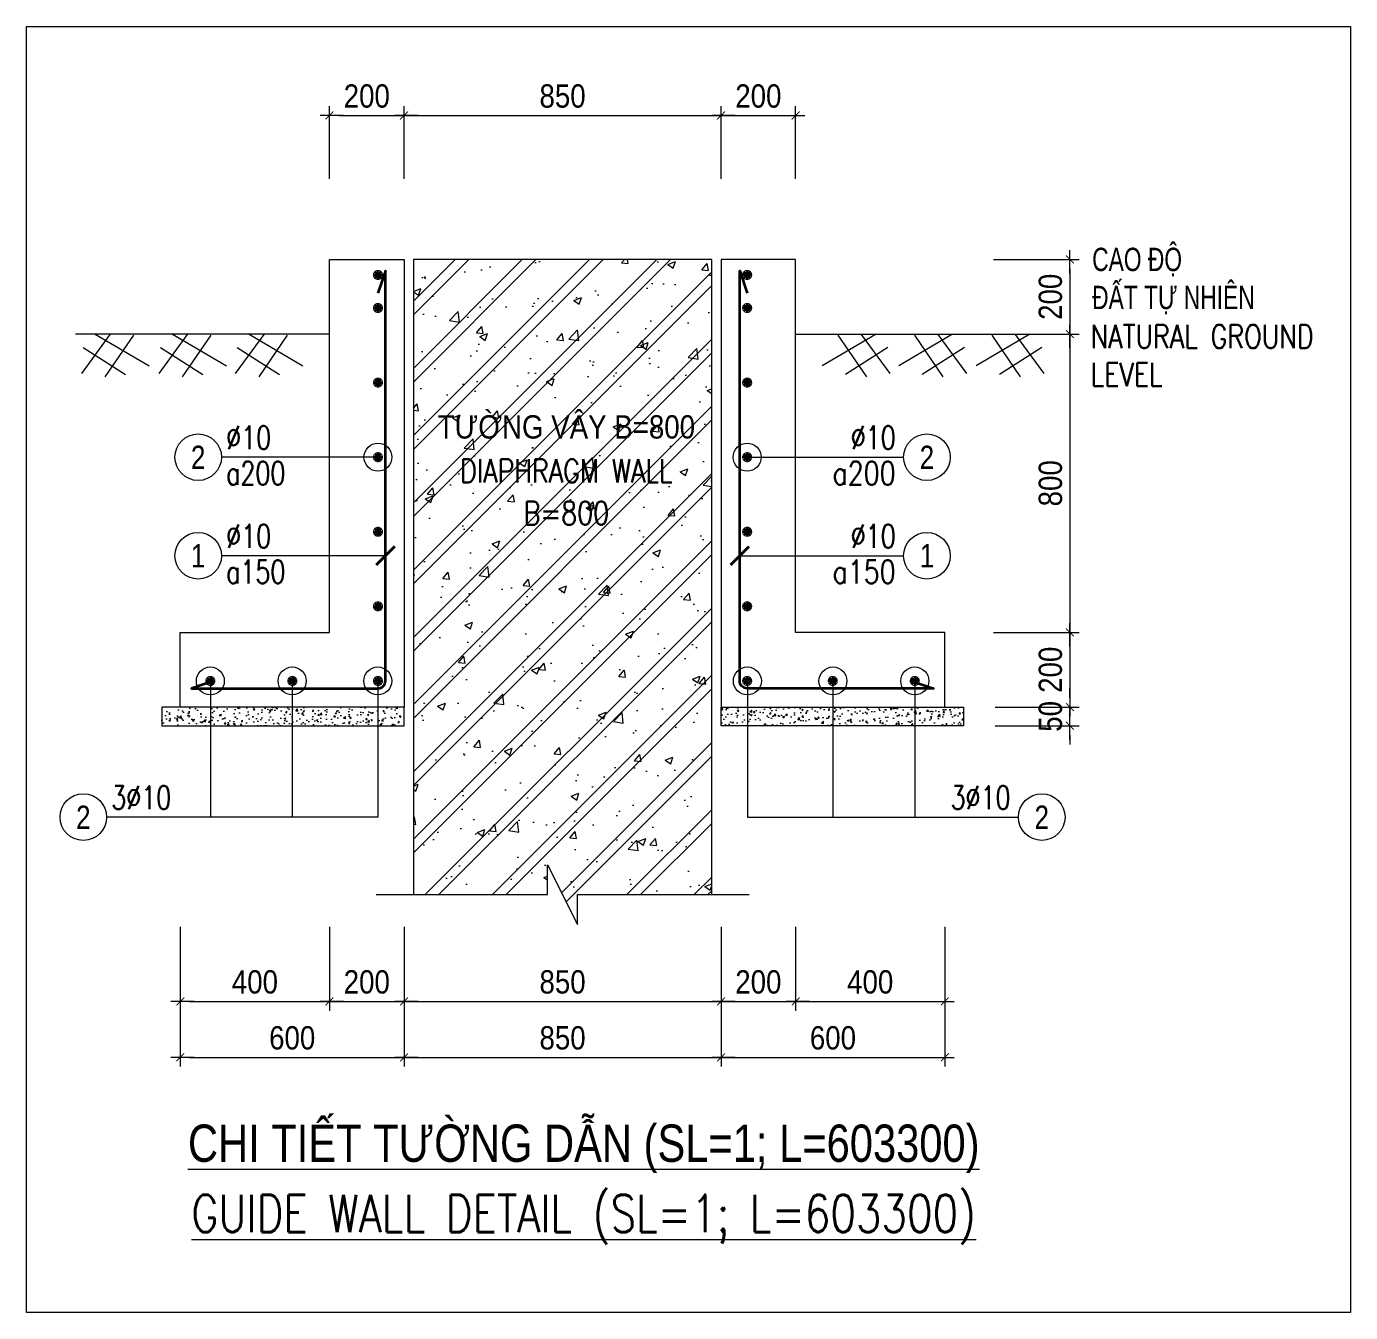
# Model space of a CAD drawing. Header units: millimetres. Extents: x -642477 to 1168880, y -27982 to 330379.
# Drawn here: x 239798 to 267828, y 295983 to 323206 of the extents above; entities that cross this region are included whole.
import ezdxf
from ezdxf.enums import TextEntityAlignment as Align

# ---------------------------------------------------------------- set-up
doc = ezdxf.new("R2010")
doc.units = ezdxf.units.MM
doc.layers.get('0').update_dxf_attribs({"lineweight": 20})
doc.layers.get('Defpoints').update_dxf_attribs({"color": 151, "lineweight": 9})
for name, color, linetype, lineweight in [('hatch', 8, 'Continuous', 13), ('NDC_S_BREAK-LINE', 1, 'Continuous', 15), ('NDC_S_CONTINUOUS', 3, 'Continuous', 20), ('NDC_S_DIM', 1, 'Continuous', 15), ('NDC_S_HATCH MATERIAL', 8, 'Continuous', 13), ('NDC_S_LEADER', 1, 'Continuous', 15), ('NDC_S_LEVEL TEXT', 7, 'Continuous', 20), ('NDC_S_REBAR', 4, 'Continuous', 35), ('NDC_S_VN TEXT', 7, 'Continuous', 20)]:
    doc.layers.add(name, color=color, linetype=linetype, lineweight=lineweight)
doc.styles.add('ARIAL', font='arial.ttf', dxfattribs={"width": 0.8})
doc.styles.add('NDC_ARIAL', font='arial.ttf', dxfattribs={"width": 0.85})
doc.styles.add('NDC_EN TXT', font='romans.shx', dxfattribs={"width": 0.8})
doc.styles.add('NDC_ROMANS', font='romans.shx', dxfattribs={"width": 0.8, "bigfont": 'vns.shx'})
doc.dimstyles.new('A1-NDC-1-25', dxfattribs={"dimscale": 25, "dimtxt": 2.5, "dimasz": 1, "dimexe": 1, "dimexo": 0, "dimgap": 0.8, "dimtad": 1, "dimdec": 0, "dimdsep": 46, "dimtxsty": 'NDC_ARIAL', "dimblk": 'DIMMARK', "dimcen": 49999.938995, "dimdle": 1.5, "dimclrd": 1, "dimclre": 1, "dimclrt": 3, "dimadec": 0, "dimazin": 0, "dimtfac": 1, "dimtdec": 0, "dimtix": 1, "dimtmove": 2, "dimatfit": 3, "dimfxl": 1, "dimarcsym": 0})

# ---------------------------------------------------------------- blocks, each defined once
blk = doc.blocks.new('DIMMARK')
at = {"layer": 'NDC_S_DIM', "color": 1}
blk.add_line((-1.5, 0), (1, 0), dxfattribs=at)
at = {"layer": 'NDC_S_DIM', "color": 2, "const_width": 0.1}
blk.add_lwpolyline([(-0.424, -0.424), (0.424, 0.424)], dxfattribs=at)
blk = doc.blocks.new('*D2118')
at = {"layer": 'Defpoints', "color": 0, "transparency": 16777216}
for p in [(1012.5, 3209.5), (812.5, 3039.8), (1012.5, 3039.8)]:
    blk.add_point(p, dxfattribs=at)
at = {"layer": 'NDC_S_DIM', "color": 1, "lineweight": -2, "transparency": 16777216}
for p, q in [((812.5, 3039.8), (812.5, 3234.5)), ((1012.5, 3039.8), (1012.5, 3234.5)), ((837.5, 3209.5), (987.5, 3209.5))]:
    blk.add_line(p, q, dxfattribs=at)
at = {"layer": 'NDC_S_DIM', "color": 1, "lineweight": -2, "transparency": 16777216, "xscale": 25, "yscale": 25, "zscale": 25, "rotation": 180}
blk.add_blockref('DIMMARK', (812.5, 3209.5), dxfattribs=at)
at = {"layer": 'NDC_S_DIM', "color": 1, "lineweight": -2, "transparency": 16777216, "xscale": 25, "yscale": 25, "zscale": 25}
blk.add_blockref('DIMMARK', (1012.5, 3209.5), dxfattribs=at)
at = {"layer": 'NDC_S_DIM', "color": 3, "transparency": 16777216, "insert": (912.5, 3261.4), "char_height": 62.5, "attachment_point": 5, "style": 'NDC_ARIAL'}
blk.add_mtext('200', dxfattribs=at)
blk = doc.blocks.new('*D2119')
at = {"layer": 'Defpoints', "color": 0, "transparency": 16777216}
for p in [(1862.5, 3209.5), (1012.5, 3039.8), (1862.5, 3039.8)]:
    blk.add_point(p, dxfattribs=at)
at = {"layer": 'NDC_S_DIM', "color": 1, "lineweight": -2, "transparency": 16777216}
for p, q in [((1012.5, 3039.8), (1012.5, 3234.5)), ((1862.5, 3039.8), (1862.5, 3234.5)), ((1037.5, 3209.5), (1837.5, 3209.5))]:
    blk.add_line(p, q, dxfattribs=at)
at = {"layer": 'NDC_S_DIM', "color": 1, "lineweight": -2, "transparency": 16777216, "xscale": 25, "yscale": 25, "zscale": 25, "rotation": 180}
blk.add_blockref('DIMMARK', (1012.5, 3209.5), dxfattribs=at)
at = {"layer": 'NDC_S_DIM', "color": 1, "lineweight": -2, "transparency": 16777216, "xscale": 25, "yscale": 25, "zscale": 25}
blk.add_blockref('DIMMARK', (1862.5, 3209.5), dxfattribs=at)
at = {"layer": 'NDC_S_DIM', "color": 3, "transparency": 16777216, "insert": (1437.5, 3261.4), "char_height": 62.5, "attachment_point": 5, "style": 'NDC_ARIAL'}
blk.add_mtext('850', dxfattribs=at)
blk = doc.blocks.new('*D2120')
at = {"layer": 'Defpoints', "color": 0, "transparency": 16777216}
for p in [(2062.5, 3209.5), (1862.5, 3039.8), (2062.5, 3039.8)]:
    blk.add_point(p, dxfattribs=at)
at = {"layer": 'NDC_S_DIM', "color": 1, "lineweight": -2, "transparency": 16777216}
for p, q in [((1862.5, 3039.8), (1862.5, 3234.5)), ((2062.5, 3039.8), (2062.5, 3234.5)), ((1887.5, 3209.5), (2037.5, 3209.5))]:
    blk.add_line(p, q, dxfattribs=at)
at = {"layer": 'NDC_S_DIM', "color": 1, "lineweight": -2, "transparency": 16777216, "xscale": 25, "yscale": 25, "zscale": 25, "rotation": 180}
blk.add_blockref('DIMMARK', (1862.5, 3209.5), dxfattribs=at)
at = {"layer": 'NDC_S_DIM', "color": 1, "lineweight": -2, "transparency": 16777216, "xscale": 25, "yscale": 25, "zscale": 25}
blk.add_blockref('DIMMARK', (2062.5, 3209.5), dxfattribs=at)
at = {"layer": 'NDC_S_DIM', "color": 3, "transparency": 16777216, "insert": (1962.5, 3261.4), "char_height": 62.5, "attachment_point": 5, "style": 'NDC_ARIAL'}
blk.add_mtext('200', dxfattribs=at)
blk = doc.blocks.new('*D2121')
at = {"layer": 'Defpoints', "color": 0, "transparency": 16777216}
for p in [(2593.2, 2823.4), (2593.2, 2623.4), (2797.8, 2623.4)]:
    blk.add_point(p, dxfattribs=at)
at = {"layer": 'NDC_S_DIM', "color": 1, "lineweight": -2, "transparency": 16777216}
for p, q in [((2593.2, 2823.4), (2822.8, 2823.4)), ((2797.8, 2798.4), (2797.8, 2648.4)), ((2593.2, 2623.4), (2822.8, 2623.4))]:
    blk.add_line(p, q, dxfattribs=at)
at = {"layer": 'NDC_S_DIM', "color": 1, "lineweight": -2, "transparency": 16777216, "xscale": 25, "yscale": 25, "zscale": 25}
for p, rotation in [((2797.8, 2823.4), 90), ((2797.8, 2623.4), 270)]:
    blk.add_blockref('DIMMARK', p, dxfattribs=dict(at, rotation=rotation))
at = {"layer": 'NDC_S_DIM', "color": 3, "transparency": 16777216, "insert": (2745.9, 2723.4), "char_height": 62.5, "attachment_point": 5, "rotation": 90, "style": 'NDC_ARIAL'}
blk.add_mtext('200', dxfattribs=at)
blk = doc.blocks.new('*D2122')
at = {"layer": 'Defpoints', "color": 0, "transparency": 16777216}
for p in [(2593.2, 2623.4), (2593.2, 1823.4), (2797.8, 1823.4)]:
    blk.add_point(p, dxfattribs=at)
at = {"layer": 'NDC_S_DIM', "color": 1, "lineweight": -2, "transparency": 16777216}
for p, q in [((2593.2, 2623.4), (2822.8, 2623.4)), ((2797.8, 2598.4), (2797.8, 1848.4)), ((2593.2, 1823.4), (2822.8, 1823.4))]:
    blk.add_line(p, q, dxfattribs=at)
at = {"layer": 'NDC_S_DIM', "color": 1, "lineweight": -2, "transparency": 16777216, "xscale": 25, "yscale": 25, "zscale": 25}
for p, rotation in [((2797.8, 2623.4), 90), ((2797.8, 1823.4), 270)]:
    blk.add_blockref('DIMMARK', p, dxfattribs=dict(at, rotation=rotation))
at = {"layer": 'NDC_S_DIM', "color": 3, "transparency": 16777216, "insert": (2745.9, 2223.4), "char_height": 62.5, "attachment_point": 5, "rotation": 90, "style": 'NDC_ARIAL'}
blk.add_mtext('800', dxfattribs=at)
blk = doc.blocks.new('*D2123')
at = {"layer": 'Defpoints', "color": 0, "transparency": 16777216}
for p in [(2597.8, 1823.4), (2597.8, 1623.4), (2797.8, 1623.4)]:
    blk.add_point(p, dxfattribs=at)
at = {"layer": 'NDC_S_DIM', "color": 1, "lineweight": -2, "transparency": 16777216}
for p, q in [((2597.8, 1823.4), (2822.8, 1823.4)), ((2797.8, 1798.4), (2797.8, 1648.4)), ((2597.8, 1623.4), (2822.8, 1623.4))]:
    blk.add_line(p, q, dxfattribs=at)
at = {"layer": 'NDC_S_DIM', "color": 1, "lineweight": -2, "transparency": 16777216, "xscale": 25, "yscale": 25, "zscale": 25}
for p, rotation in [((2797.8, 1823.4), 90), ((2797.8, 1623.4), 270)]:
    blk.add_blockref('DIMMARK', p, dxfattribs=dict(at, rotation=rotation))
at = {"layer": 'NDC_S_DIM', "color": 3, "transparency": 16777216, "insert": (2745.9, 1723.4), "char_height": 62.5, "attachment_point": 5, "rotation": 90, "style": 'NDC_ARIAL'}
blk.add_mtext('200', dxfattribs=at)
blk = doc.blocks.new('*D2124')
at = {"layer": 'Defpoints', "color": 0, "transparency": 16777216}
for p in [(412.5, 1033.8), (812.5, 1033.8), (812.5, 834.2)]:
    blk.add_point(p, dxfattribs=at)
at = {"layer": 'NDC_S_DIM', "color": 1, "lineweight": -2, "transparency": 16777216}
for p, q in [((412.5, 1033.8), (412.5, 809.2)), ((812.5, 1033.8), (812.5, 809.2)), ((437.5, 834.2), (787.5, 834.2))]:
    blk.add_line(p, q, dxfattribs=at)
at = {"layer": 'NDC_S_DIM', "color": 1, "lineweight": -2, "transparency": 16777216, "xscale": 25, "yscale": 25, "zscale": 25, "rotation": 180}
blk.add_blockref('DIMMARK', (412.5, 834.2), dxfattribs=at)
at = {"layer": 'NDC_S_DIM', "color": 1, "lineweight": -2, "transparency": 16777216, "xscale": 25, "yscale": 25, "zscale": 25}
blk.add_blockref('DIMMARK', (812.5, 834.2), dxfattribs=at)
at = {"layer": 'NDC_S_DIM', "color": 3, "transparency": 16777216, "insert": (612.5, 886.1), "char_height": 62.5, "attachment_point": 5, "style": 'NDC_ARIAL'}
blk.add_mtext('400', dxfattribs=at)
blk = doc.blocks.new('*D2125')
at = {"layer": 'Defpoints', "color": 0, "transparency": 16777216}
for p in [(812.5, 1033.8), (1012.5, 1033.8), (1012.5, 834.2)]:
    blk.add_point(p, dxfattribs=at)
at = {"layer": 'NDC_S_DIM', "color": 1, "lineweight": -2, "transparency": 16777216}
for p, q in [((812.5, 1033.8), (812.5, 809.2)), ((1012.5, 1033.8), (1012.5, 809.2)), ((837.5, 834.2), (987.5, 834.2))]:
    blk.add_line(p, q, dxfattribs=at)
at = {"layer": 'NDC_S_DIM', "color": 1, "lineweight": -2, "transparency": 16777216, "xscale": 25, "yscale": 25, "zscale": 25, "rotation": 180}
blk.add_blockref('DIMMARK', (812.5, 834.2), dxfattribs=at)
at = {"layer": 'NDC_S_DIM', "color": 1, "lineweight": -2, "transparency": 16777216, "xscale": 25, "yscale": 25, "zscale": 25}
blk.add_blockref('DIMMARK', (1012.5, 834.2), dxfattribs=at)
at = {"layer": 'NDC_S_DIM', "color": 3, "transparency": 16777216, "insert": (912.5, 886.1), "char_height": 62.5, "attachment_point": 5, "style": 'NDC_ARIAL'}
blk.add_mtext('200', dxfattribs=at)
blk = doc.blocks.new('*D2126')
at = {"layer": 'Defpoints', "color": 0, "transparency": 16777216}
for p in [(1012.5, 1033.8), (1862.5, 1033.8), (1862.5, 834.2)]:
    blk.add_point(p, dxfattribs=at)
at = {"layer": 'NDC_S_DIM', "color": 1, "lineweight": -2, "transparency": 16777216}
for p, q in [((1012.5, 1033.8), (1012.5, 809.2)), ((1862.5, 1033.8), (1862.5, 809.2)), ((1037.5, 834.2), (1837.5, 834.2))]:
    blk.add_line(p, q, dxfattribs=at)
at = {"layer": 'NDC_S_DIM', "color": 1, "lineweight": -2, "transparency": 16777216, "xscale": 25, "yscale": 25, "zscale": 25, "rotation": 180}
blk.add_blockref('DIMMARK', (1012.5, 834.2), dxfattribs=at)
at = {"layer": 'NDC_S_DIM', "color": 1, "lineweight": -2, "transparency": 16777216, "xscale": 25, "yscale": 25, "zscale": 25}
blk.add_blockref('DIMMARK', (1862.5, 834.2), dxfattribs=at)
at = {"layer": 'NDC_S_DIM', "color": 3, "transparency": 16777216, "insert": (1437.5, 886.1), "char_height": 62.5, "attachment_point": 5, "style": 'NDC_ARIAL'}
blk.add_mtext('850', dxfattribs=at)
blk = doc.blocks.new('*D2127')
at = {"layer": 'Defpoints', "color": 0, "transparency": 16777216}
for p in [(1862.5, 1033.8), (2062.5, 1033.8), (2062.5, 834.2)]:
    blk.add_point(p, dxfattribs=at)
at = {"layer": 'NDC_S_DIM', "color": 1, "lineweight": -2, "transparency": 16777216}
for p, q in [((1862.5, 1033.8), (1862.5, 809.2)), ((2062.5, 1033.8), (2062.5, 809.2)), ((1887.5, 834.2), (2037.5, 834.2))]:
    blk.add_line(p, q, dxfattribs=at)
at = {"layer": 'NDC_S_DIM', "color": 1, "lineweight": -2, "transparency": 16777216, "xscale": 25, "yscale": 25, "zscale": 25, "rotation": 180}
blk.add_blockref('DIMMARK', (1862.5, 834.2), dxfattribs=at)
at = {"layer": 'NDC_S_DIM', "color": 1, "lineweight": -2, "transparency": 16777216, "xscale": 25, "yscale": 25, "zscale": 25}
blk.add_blockref('DIMMARK', (2062.5, 834.2), dxfattribs=at)
at = {"layer": 'NDC_S_DIM', "color": 3, "transparency": 16777216, "insert": (1962.5, 886.1), "char_height": 62.5, "attachment_point": 5, "style": 'NDC_ARIAL'}
blk.add_mtext('200', dxfattribs=at)
blk = doc.blocks.new('*D2128')
at = {"layer": 'Defpoints', "color": 0, "transparency": 16777216}
for p in [(2062.5, 1033.8), (2462.5, 1033.8), (2462.5, 834.2)]:
    blk.add_point(p, dxfattribs=at)
at = {"layer": 'NDC_S_DIM', "color": 1, "lineweight": -2, "transparency": 16777216}
for p, q in [((2062.5, 1033.8), (2062.5, 809.2)), ((2462.5, 1033.8), (2462.5, 809.2)), ((2087.5, 834.2), (2437.5, 834.2))]:
    blk.add_line(p, q, dxfattribs=at)
at = {"layer": 'NDC_S_DIM', "color": 1, "lineweight": -2, "transparency": 16777216, "xscale": 25, "yscale": 25, "zscale": 25, "rotation": 180}
blk.add_blockref('DIMMARK', (2062.5, 834.2), dxfattribs=at)
at = {"layer": 'NDC_S_DIM', "color": 1, "lineweight": -2, "transparency": 16777216, "xscale": 25, "yscale": 25, "zscale": 25}
blk.add_blockref('DIMMARK', (2462.5, 834.2), dxfattribs=at)
at = {"layer": 'NDC_S_DIM', "color": 3, "transparency": 16777216, "insert": (2262.5, 886.1), "char_height": 62.5, "attachment_point": 5, "style": 'NDC_ARIAL'}
blk.add_mtext('400', dxfattribs=at)
blk = doc.blocks.new('*D2129')
at = {"layer": 'Defpoints', "color": 0, "transparency": 16777216}
for p in [(412.5, 1033.8), (1012.5, 1033.8), (1012.5, 684.2)]:
    blk.add_point(p, dxfattribs=at)
at = {"layer": 'NDC_S_DIM', "color": 1, "lineweight": -2, "transparency": 16777216}
for p, q in [((412.5, 1033.8), (412.5, 659.2)), ((1012.5, 1033.8), (1012.5, 659.2)), ((437.5, 684.2), (987.5, 684.2))]:
    blk.add_line(p, q, dxfattribs=at)
at = {"layer": 'NDC_S_DIM', "color": 1, "lineweight": -2, "transparency": 16777216, "xscale": 25, "yscale": 25, "zscale": 25, "rotation": 180}
blk.add_blockref('DIMMARK', (412.5, 684.2), dxfattribs=at)
at = {"layer": 'NDC_S_DIM', "color": 1, "lineweight": -2, "transparency": 16777216, "xscale": 25, "yscale": 25, "zscale": 25}
blk.add_blockref('DIMMARK', (1012.5, 684.2), dxfattribs=at)
at = {"layer": 'NDC_S_DIM', "color": 3, "transparency": 16777216, "insert": (712.5, 736.1), "char_height": 62.5, "attachment_point": 5, "style": 'NDC_ARIAL'}
blk.add_mtext('600', dxfattribs=at)
blk = doc.blocks.new('*D2130')
at = {"layer": 'Defpoints', "color": 0, "transparency": 16777216}
for p in [(1012.5, 1033.8), (1862.5, 1033.8), (1862.5, 684.2)]:
    blk.add_point(p, dxfattribs=at)
at = {"layer": 'NDC_S_DIM', "color": 1, "lineweight": -2, "transparency": 16777216}
for p, q in [((1012.5, 1033.8), (1012.5, 659.2)), ((1862.5, 1033.8), (1862.5, 659.2)), ((1037.5, 684.2), (1837.5, 684.2))]:
    blk.add_line(p, q, dxfattribs=at)
at = {"layer": 'NDC_S_DIM', "color": 1, "lineweight": -2, "transparency": 16777216, "xscale": 25, "yscale": 25, "zscale": 25, "rotation": 180}
blk.add_blockref('DIMMARK', (1012.5, 684.2), dxfattribs=at)
at = {"layer": 'NDC_S_DIM', "color": 1, "lineweight": -2, "transparency": 16777216, "xscale": 25, "yscale": 25, "zscale": 25}
blk.add_blockref('DIMMARK', (1862.5, 684.2), dxfattribs=at)
at = {"layer": 'NDC_S_DIM', "color": 3, "transparency": 16777216, "insert": (1437.5, 736.1), "char_height": 62.5, "attachment_point": 5, "style": 'NDC_ARIAL'}
blk.add_mtext('850', dxfattribs=at)
blk = doc.blocks.new('*D2131')
at = {"layer": 'Defpoints', "color": 0, "transparency": 16777216}
for p in [(1862.5, 1033.8), (2462.5, 1033.8), (2462.5, 684.2)]:
    blk.add_point(p, dxfattribs=at)
at = {"layer": 'NDC_S_DIM', "color": 1, "lineweight": -2, "transparency": 16777216}
for p, q in [((1862.5, 1033.8), (1862.5, 659.2)), ((2462.5, 1033.8), (2462.5, 659.2)), ((1887.5, 684.2), (2437.5, 684.2))]:
    blk.add_line(p, q, dxfattribs=at)
at = {"layer": 'NDC_S_DIM', "color": 1, "lineweight": -2, "transparency": 16777216, "xscale": 25, "yscale": 25, "zscale": 25, "rotation": 180}
blk.add_blockref('DIMMARK', (1862.5, 684.2), dxfattribs=at)
at = {"layer": 'NDC_S_DIM', "color": 1, "lineweight": -2, "transparency": 16777216, "xscale": 25, "yscale": 25, "zscale": 25}
blk.add_blockref('DIMMARK', (2462.5, 684.2), dxfattribs=at)
at = {"layer": 'NDC_S_DIM', "color": 3, "transparency": 16777216, "insert": (2162.5, 736.1), "char_height": 62.5, "attachment_point": 5, "style": 'NDC_ARIAL'}
blk.add_mtext('600', dxfattribs=at)
blk = doc.blocks.new('*U367')
blk.add_circle((-2.5, 0), 2.5)
at = {"layer": 'NDC_S_VN TEXT', "color": 3, "style": 'NDC_EN TXT', "width": 0.75}
for tag, p in [('DK1', (0.5, 0.85)), ('KC1', (0.5, -2.97))]:
    blk.add_attdef(tag, p, '', height=2.5, dxfattribs=at)
at = {"layer": 'NDC_S_VN TEXT', "color": 7, "style": 'ARIAL', "width": 0.8}
blk.add_attdef('SH2', text='', height=2.5, dxfattribs=at).set_placement((-2.5, 0), align=Align.MIDDLE)
blk = doc.blocks.new('kata_block_TD')
at = {"color": 6, "linetype": 'ByBlock', "lineweight": -2, "style": 'ARIAL', "width": 0.8}
blk.add_attdef('SECTDET2', text='', height=5, dxfattribs=at).set_placement((0, 7.97), align=Align.CENTER)
at = {"color": 0, "linetype": 'ByBlock', "lineweight": -2, "style": 'ARIAL', "width": 0.8}
blk.add_attdef('SECTDET1', text='', height=5, dxfattribs=at).set_placement((0, 1.47), align=Align.CENTER)
at = {"color": 3, "lineweight": 25, "style": 'ARIAL', "width": 0.8}
blk.add_attdef('SSCALE', text='', height=2.5, dxfattribs=at).set_placement((0, -4), align=Align.CENTER)
blk = doc.blocks.new('kata_block_THEP')
at = {"layer": 'NDC_S_REBAR', "color": 0}
for p, q in [((-0.5, 0), (0.5, 0)), ((-0.35, 0.35), (0.35, -0.35)), ((0.35, 0.35), (-0.35, -0.35)), ((0, 0.5), (0, -0.5))]:
    blk.add_line(p, q, dxfattribs=at)
at = {"layer": 'NDC_S_REBAR', "color": 0, "const_width": 0.0833}
blk.add_lwpolyline([(-0.5, 0, 1), (0.5, 0, 1), (-0.5, 0, 1)], format="xyb", dxfattribs=at)
blk = doc.blocks.new('*U364')
blk.add_circle((-2.5, 0), 2.5)
at = {"layer": 'NDC_S_VN TEXT', "color": 3, "style": 'NDC_EN TXT', "width": 0.75}
blk.add_attdef('DK1', (0.5, 0.85), '', height=2.5, dxfattribs=at)
at = {"layer": 'NDC_S_VN TEXT', "color": 7, "style": 'ARIAL', "width": 0.8}
blk.add_attdef('SH2', text='', height=2.5, dxfattribs=at).set_placement((-2.5, 0), align=Align.MIDDLE)
blk = doc.blocks.new('*U365')
blk.add_circle((2.5, 0), 2.5)
at = {"layer": 'NDC_S_VN TEXT', "color": 3, "style": 'NDC_EN TXT', "width": 0.75}
blk.add_attdef('DK2', text='', height=2.5, dxfattribs=at).set_placement((-0.85, 0.85), align=Align.RIGHT)
at = {"layer": 'NDC_S_VN TEXT', "color": 7, "style": 'ARIAL', "width": 0.8}
blk.add_attdef('SH3', text='', height=2.5, dxfattribs=at).set_placement((2.5, 0), align=Align.MIDDLE)
blk = doc.blocks.new('*U366')
blk.add_circle((2.5, 0), 2.5)
at = {"layer": 'NDC_S_VN TEXT', "color": 3, "style": 'NDC_EN TXT'}
for tag, width, p in [('DK2', 0.75, (-0.85, 0.85)), ('KC2', 0.8, (-0.85, -2.97))]:
    blk.add_attdef(tag, text='', height=2.5, dxfattribs=dict(at, width=width)).set_placement(p, align=Align.RIGHT)
at = {"layer": 'NDC_S_VN TEXT', "color": 7, "style": 'ARIAL', "width": 0.8}
blk.add_attdef('SH3', text='', height=2.5, dxfattribs=at).set_placement((2.5, 0), align=Align.MIDDLE)
blk = doc.blocks.new('*D2132')
at = {"layer": 'Defpoints', "color": 0, "transparency": 16777216}
for p in [(2597.8, 1623.4), (2797.8, 1623.4), (2597.8, 1573.4)]:
    blk.add_point(p, dxfattribs=at)
at = {"layer": 'NDC_S_DIM', "color": 1, "lineweight": -2, "transparency": 16777216}
for p, q in [((2797.8, 1648.4), (2797.8, 1673.4)), ((2597.8, 1623.4), (2822.8, 1623.4)), ((2797.8, 1573.4), (2797.8, 1623.4)), ((2597.8, 1573.4), (2822.8, 1573.4)), ((2797.8, 1548.4), (2797.8, 1523.4))]:
    blk.add_line(p, q, dxfattribs=at)
at = {"layer": 'NDC_S_DIM', "color": 1, "lineweight": -2, "transparency": 16777216, "xscale": 25, "yscale": 25, "zscale": 25}
for p, rotation in [((2797.8, 1623.4), 270), ((2797.8, 1573.4), 90)]:
    blk.add_blockref('DIMMARK', p, dxfattribs=dict(at, rotation=rotation))
at = {"layer": 'NDC_S_DIM', "color": 3, "transparency": 16777216, "insert": (2745.9, 1598.4), "char_height": 62.5, "attachment_point": 5, "rotation": 90, "style": 'NDC_ARIAL'}
blk.add_mtext('50', dxfattribs=at)
blk = doc.blocks.new('TUONG DAN')
at = {"layer": 'NDC_S_HATCH MATERIAL'}
h = blk.add_hatch(dxfattribs=at)
h.set_pattern_fill('BT-01', color=256, scale=30, pattern_type=2)
h.set_pattern_definition([(50, (19984.43, -9487.53), (215.178, -18.8256), [22.5, -247.5]), (355, (19984.43, -9487.53), (-41.6254, 225.6576), [18, -198]), (100.4514, (20002.36, -9489.1), (173.5528, 206.8319), [19.122, -210.3426]), (46.1842, (19984.43, -9427.53), (320.1723, -49.6557), [33.75, -371.25]), (96.6356, (20011.1, -9431.67), (280.399, 292.2354), [28.683, -315.514]), (351.1842, (19984.43, -9427.53), (280.3986, 292.2356), [27, -297]), (21, (20014.43, -9442.53), (179.0721, -120.7857), [22.5, -247.5]), (326, (20014.43, -9442.53), (72.9946, 217.545), [18, -198]), (71.4514, (20029.35, -9452.6), (252.0668, 96.7591), [19.122, -210.3426]), (37.5, (19984.43, -9487.53), (3.64796, 99.86816), [0, -195.6, 0, -201, 0, -198.75]), (7.5, (19984.43, -9487.53), (78.92086, 118.3235), [0, -114.6, 0, -191.1, 0, -75.75]), (327.5, (19917.53, -9487.53), (160.14673, -6.76646), [0, -75, 0, -234, 0, -310.5]), (317.5, (19887.53, -9487.53), (174.95585, 30.0315), [0, -97.5, 0, -155.4, 0, -220.5]), (45, (19984.43, -9487.53), (-90.1561, 90.1561), []), (45, (19984.43, -9450.78), (-90.1561, 90.1561), [])])
h.paths.add_polyline_path([(1037.5, 1120.4), (1397.5, 1120.4), (1397.5, 1200.4), (1477.5, 1040.4), (1477.5, 1120.4), (1837.5, 1120.4), (1837.5, 2823.4), (1037.5, 2823.4)])
h.paths.add_polyline_path([(1082.9, 2322.5), (1812.6, 2322.5), (1812.6, 2441.5), (1082.9, 2441.5)], flags=24)
h = blk.add_hatch(dxfattribs=at)
h.set_pattern_fill('AR-CONC', color=256, scale=6)
h.set_pattern_definition([(50, (223486.62, 17647.7), (43.035611, -3.765128), [4.5, -49.5]), (355, (223486.62, 17647.7), (-8.32508, 45.131528), [3.6, -39.6]), (100.451444, (223490.207, 17647.387), (34.710531, 41.3663995), [3.8244115, -42.068527]), (46.1842, (223486.62, 17659.7), (64.03448, -9.931157), [6.75, -74.25]), (96.635635, (223491.96, 17658.874), (56.079717, 58.447116), [5.73662, -63.102826]), (351.184164, (223486.62, 17659.7), (56.079717, 58.447116), [5.4, -59.4]), (21, (223492.62, 17656.7), (35.814423, -24.1571334), [4.5, -49.5]), (326, (223492.62, 17656.7), (14.59892, 43.509003), [3.6, -39.6]), (71.451445, (223495.605, 17654.69), (50.4133426, 19.351869), [3.824411, -42.068527]), (37.5, (223486.62, 17647.701), (0.7295913, 19.9736312), [0, -39.12, 0, -40.2, 0, -39.75]), (7.5, (223486.62, 17647.701), (15.7841722, 23.6647027), [0, -22.92, 0, -38.22, 0, -15.15]), (327.5, (223473.24, 17647.701), (32.0293462, -1.3532923), [0, -15, 0, -46.8, 0, -62.1]), (317.5, (223467.24, 17647.7), (34.99117, 6.006299), [0, -19.5, 0, -31.08, 0, -44.1])])
h.paths.add_polyline_path([(362.5, 1573.4), (1012.5, 1573.4), (1012.5, 1623.4), (362.5, 1623.4)])
h = blk.add_hatch(dxfattribs=at)
h.set_pattern_fill('AR-CONC', color=256, scale=6)
h.set_pattern_definition([(50, (227281.94, 17647.7), (43.035611, -3.765128), [4.5, -49.5]), (355, (227281.94, 17647.7), (-8.32508, 45.131528), [3.6, -39.6]), (100.451444, (227285.528, 17647.387), (34.710531, 41.3663995), [3.8244115, -42.068527]), (46.1842, (227281.94, 17659.7), (64.03448, -9.931157), [6.75, -74.25]), (96.635635, (227287.28, 17658.874), (56.079717, 58.447116), [5.73662, -63.102826]), (351.184164, (227281.94, 17659.7), (56.079717, 58.447116), [5.4, -59.4]), (21, (227287.94, 17656.7), (35.814423, -24.1571334), [4.5, -49.5]), (326, (227287.94, 17656.7), (14.59892, 43.509003), [3.6, -39.6]), (71.451445, (227290.926, 17654.69), (50.4133426, 19.351869), [3.824411, -42.068527]), (37.5, (227281.942, 17647.701), (0.7295913, 19.9736312), [0, -39.12, 0, -40.2, 0, -39.75]), (7.5, (227281.942, 17647.701), (15.7841722, 23.6647027), [0, -22.92, 0, -38.22, 0, -15.15]), (327.5, (227268.562, 17647.701), (32.0293462, -1.3532923), [0, -15, 0, -46.8, 0, -62.1]), (317.5, (227262.562, 17647.7), (34.99117, 6.006299), [0, -19.5, 0, -31.08, 0, -44.1])])
h.paths.add_polyline_path([(2512.5, 1573.4), (1862.5, 1573.4), (1862.5, 1623.4), (2512.5, 1623.4)])
at = {"layer": 'hatch'}
for p, q in [((223.8, 2622.2), (147.3, 2517.4)), ((184.3, 2623.4), (328.7, 2538.4)), ((286.7, 2620.9), (210.2, 2508.8)), ((431.1, 2622.2), (354.6, 2517.4)), ((391.6, 2623.4), (536, 2538.4)), ((494, 2620.9), (417.5, 2508.8)), ((636.4, 2622.2), (559.9, 2517.4)), ((596.9, 2623.4), (741.3, 2538.4)), ((699.4, 2620.9), (622.8, 2508.8)), ((2278, 2623.4), (2133.6, 2538.4)), ((2175.6, 2620.9), (2252.1, 2508.8)), ((2238.5, 2622.2), (2315.1, 2517.4)), ((2483.4, 2623.4), (2339, 2538.4)), ((2380.9, 2620.9), (2457.4, 2508.8)), ((2443.9, 2622.2), (2520.4, 2517.4)), ((2690.7, 2623.4), (2546.3, 2538.4)), ((2588.2, 2620.9), (2664.7, 2508.8)), ((2651.2, 2622.2), (2727.7, 2517.4)), ((152.2, 2587.7), (265.7, 2514.9)), ((359.5, 2587.7), (473, 2514.9)), ((564.8, 2587.7), (678.4, 2514.9)), ((2310.1, 2587.7), (2196.6, 2514.9)), ((2515.5, 2587.7), (2401.9, 2514.9)), ((2722.8, 2587.7), (2609.2, 2514.9))]:
    blk.add_line(p, q, dxfattribs=at)
at = {"layer": 'NDC_S_BREAK-LINE'}
blk.add_lwpolyline([(937.5, 1120.4), (1397.5, 1120.4), (1397.5, 1200.4), (1477.5, 1040.4), (1477.5, 1120.4), (1937.5, 1120.4)], dxfattribs=at)
at = {"layer": 'NDC_S_CONTINUOUS'}
for p, q in [((812.5, 2623.4), (131.8, 2623.4)), ((2062.5, 2623.4), (2743.2, 2623.4))]:
    blk.add_line(p, q, dxfattribs=at)
for points in [[(812.5, 2823.4), (1012.5, 2823.4), (1012.5, 1623.4), (412.5, 1623.4), (412.5, 1823.4), (812.5, 1823.4)], [(2062.5, 2823.4), (1862.5, 2823.4), (1862.5, 1623.4), (2462.5, 1623.4), (2462.5, 1823.4), (2062.5, 1823.4)]]:
    blk.add_lwpolyline(points, close=True, dxfattribs=at)
blk.add_lwpolyline([(1837.5, 1120.4), (1837.5, 2823.4), (1037.5, 2823.4), (1037.5, 1120.4)], dxfattribs=at)
at = {"layer": 'NDC_S_HATCH MATERIAL'}
for points in [[(362.5, 1573.4), (1012.5, 1573.4), (1012.5, 1623.4), (362.5, 1623.4)], [(2512.5, 1573.4), (1862.5, 1573.4), (1862.5, 1623.4), (2512.5, 1623.4)]]:
    blk.add_lwpolyline(points, close=True, dxfattribs=at)
at = {"layer": 'NDC_S_LEADER'}
blk.add_lwpolyline([(0, 3448.2), (3550.4, 3448.2), (3550.4, 0), (0, 0)], close=True, dxfattribs=at)
at = {"layer": 'NDC_S_REBAR'}
for points in [[(502.5, 1693.4), (442.5, 1673.4), (942.5, 1673.4, 0.414214), (962.5, 1693.4), (962.5, 2793.4), (942.5, 2733.4)], [(2372.5, 1693.4), (2432.5, 1673.4), (1932.5, 1673.4, -0.414214), (1912.5, 1693.4), (1912.5, 2793.4), (1932.5, 2733.4)]]:
    blk.add_lwpolyline(points, format="xyb", dxfattribs=at)
at = {"layer": 'NDC_S_DIM', "xscale": 25, "yscale": 25, "zscale": 25}
for name, p, values in [('*U367', (522.9, 2293.4), {'SH2': '2', 'DK1': '%%c10', 'KC1': 'a200'}), ('*U366', (2352, 2293.4), {'SH3': '2', 'DK2': '%%c10', 'KC2': 'a200'}), ('*U367', (522.9, 2029.2), {'SH2': '1', 'DK1': '%%c10', 'KC1': 'a150'}), ('*U366', (2352, 2029.2), {'SH3': '1', 'DK2': '%%c10', 'KC2': 'a150'}), ('*U364', (214.9, 1328.4), {'SH2': '2', 'DK1': '3%%c10'}), ('*U365', (2660, 1328.4), {'SH3': '2', 'DK2': '3%%c10'})]:
    blk.add_blockref(name, p, dxfattribs=at).add_auto_attribs(values)
at = {"layer": 'NDC_S_REBAR', "ltscale": 0.005, "yscale": 25, "zscale": 25}
for p, xscale in [((942.5, 2782), 25), ((1932.5, 2782), -25), ((942.5, 2693.4), 25), ((1932.5, 2693.4), -25), ((942.5, 2293.4), 25), ((1932.5, 2293.4), -25), ((942.5, 2093.4), 25), ((1932.5, 2093.4), -25), ((942.5, 1893.4), 25), ((1932.5, 1893.4), -25), ((493, 1693.4), 25), ((713, 1693.4), 25), ((942.5, 1693.4), 25), ((1932.5, 1693.4), -25), ((2162, 1693.4), -25), ((2382, 1693.4), -25)]:
    blk.add_blockref('kata_block_THEP', p, dxfattribs=dict(at, xscale=xscale))
at = {"layer": 'NDC_S_REBAR', "color": 3, "ltscale": 0.005, "yscale": 25, "zscale": 25}
for p, xscale in [((942.5, 2493.4), 25), ((1932.5, 2493.4), -25)]:
    blk.add_blockref('kata_block_THEP', p, dxfattribs=dict(at, xscale=xscale))
at = {"layer": 'NDC_S_VN TEXT', "ltscale": 0.005}
ref = blk.add_blockref('kata_block_TD', (1494.3, 374.6), dxfattribs=dict(at, xscale=20, yscale=20, zscale=20))
ref.add_attrib('SECTDET1', '%%uCHI TIẾT TƯỜNG DẪN (SL=1; L=603300)', dxfattribs={"layer": '0', "color": 0, "linetype": 'ByBlock', "lineweight": -2, "height": 100, "style": 'ARIAL', "width": 0.8}).set_placement((1494.3, 404), align=Align.CENTER)
at = {"layer": 'NDC_S_LEVEL TEXT', "ltscale": 3, "style": 'NDC_ARIAL', "width": 0.7}
for s, p in [('CAO ĐỘ', (2857.6, 2792.4)), ('ĐẤT TỰ NHIÊN', (2857.6, 2690.4))]:
    blk.add_text(s, height=62.5, dxfattribs=at).set_placement(p)
at = {"layer": 'NDC_S_VN TEXT', "style": 'NDC_ARIAL', "width": 0.85}
blk.add_text('TƯỜNG VÂY B=800', height=62.5, dxfattribs=at).set_placement((1447.8, 2374.6), align=Align.MIDDLE_CENTER)
at = {"layer": 'NDC_S_DIM'}
for base, p1, p2, picture, middle in [((1012.5, 3209.5), (812.5, 3039.8), (1012.5, 3039.8), '*D2118', (912.5, 3261.4)), ((1862.5, 3209.5), (1012.5, 3039.8), (1862.5, 3039.8), '*D2119', (1437.5, 3261.4)), ((2062.5, 3209.5), (1862.5, 3039.8), (2062.5, 3039.8), '*D2120', (1962.5, 3261.4)), ((812.5, 834.2), (412.5, 1033.8), (812.5, 1033.8), '*D2124', (612.5, 886.1)), ((1012.5, 684.2), (412.5, 1033.8), (1012.5, 1033.8), '*D2129', (712.5, 736.1)), ((1012.5, 834.2), (812.5, 1033.8), (1012.5, 1033.8), '*D2125', (912.5, 886.1)), ((1862.5, 834.2), (1012.5, 1033.8), (1862.5, 1033.8), '*D2126', (1437.5, 886.1)), ((1862.5, 684.2), (1012.5, 1033.8), (1862.5, 1033.8), '*D2130', (1437.5, 736.1)), ((2062.5, 834.2), (1862.5, 1033.8), (2062.5, 1033.8), '*D2127', (1962.5, 886.1)), ((2462.5, 684.2), (1862.5, 1033.8), (2462.5, 1033.8), '*D2131', (2162.5, 736.1)), ((2462.5, 834.2), (2062.5, 1033.8), (2462.5, 1033.8), '*D2128', (2262.5, 886.1))]:
    dim = blk.add_linear_dim(base=base, p1=p1, p2=p2, dimstyle='A1-NDC-1-25', dxfattribs=at)
    dim.commit()
    dim.dimension.update_dxf_attribs({"geometry": picture, "text_midpoint": middle})
for base, p1, p2, picture, middle in [((2797.8, 2623.4), (2593.2, 2823.4), (2593.2, 2623.4), '*D2121', (2745.9, 2723.4)), ((2797.8, 1823.4), (2593.2, 2623.4), (2593.2, 1823.4), '*D2122', (2745.9, 2223.4)), ((2797.8, 1623.4), (2597.8, 1823.4), (2597.8, 1623.4), '*D2123', (2745.9, 1723.4)), ((2797.8, 1623.4), (2597.8, 1573.4), (2597.8, 1623.4), '*D2132', (2745.9, 1598.4))]:
    dim = blk.add_linear_dim(base=base, p1=p1, p2=p2, angle=90, dimstyle='A1-NDC-1-25', dxfattribs=at)
    dim.commit()
    dim.dimension.update_dxf_attribs({"geometry": picture, "text_midpoint": middle})
for points, override in [([(942.5, 2293.4), (522.9, 2293.4)], {"dimasz": 3, "dimldrblk": 'DotBlank'}), ([(1932.5, 2293.4), (2352, 2293.4)], {"dimasz": 3, "dimldrblk": 'DotBlank'}), ([(962.5, 2029.2), (522.9, 2029.2)], {"dimasz": 2, "dimldrblk": 'ArchTick'}), ([(1912.5, 2029.2), (2352, 2029.2)], {"dimasz": 2, "dimldrblk": 'ArchTick'}), ([(712.5, 1693.4), (712.5, 1328.4), (214.9, 1328.4)], {"dimasz": 3, "dimldrblk": 'DotBlank'}), ([(942, 1693.4), (942, 1328.4), (214.9, 1328.4)], {"dimasz": 3, "dimldrblk": 'DotBlank'}), ([(493, 1693.4), (493, 1328.4), (214.9, 1328.4)], {"dimasz": 3, "dimldrblk": 'DotBlank'}), ([(1933, 1693.4), (1933, 1328.4), (2660, 1328.4)], {"dimasz": 3, "dimldrblk": 'DotBlank'}), ([(2162.5, 1693.4), (2162.5, 1328.4), (2660, 1328.4)], {"dimasz": 3, "dimldrblk": 'DotBlank'}), ([(2382, 1693.4), (2382, 1328.4), (2660, 1328.4)], {"dimasz": 3, "dimldrblk": 'DotBlank'})]:
    blk.add_leader(points, dimstyle='A1-NDC-1-25', override=override, dxfattribs=at)

msp = doc.modelspace()

# ---------------------------------------------------------------- block references
at = {"layer": 'NDC_S_DIM', "xscale": 7.894736842105264, "yscale": 7.894736842105264, "zscale": 7.894736842105264}
msp.add_blockref('TUONG DAN', (239798.5, 295983.3), dxfattribs=at)

# ---------------------------------------------------------------- texts
at = {"layer": 'NDC_S_VN TEXT', "color": 3, "style": 'NDC_ROMANS', "width": 0.8}
for s, height, p in [('NATURAL GROUND', 493.421, (262328.5, 316397.1)), ('LEVEL', 493.42, (262328.5, 315591.9))]:
    msp.add_text(s, height=height, dxfattribs=at).set_placement(p)
for s, height, p in [('DIAPHRAGM WALL', 493.421, (251228.2, 313798.3)), ('B=800', 493.42, (251228.2, 312906.1))]:
    msp.add_text(s, height=height, dxfattribs=at).set_placement(p, align=Align.MIDDLE_CENTER)
msp.add_text('%%UGUIDE WALL DETAIL (SL=1; L=603300)', height=789, dxfattribs=at).set_placement((251595.8, 297685.5), align=Align.CENTER)

doc.saveas('drawing.dxf')
